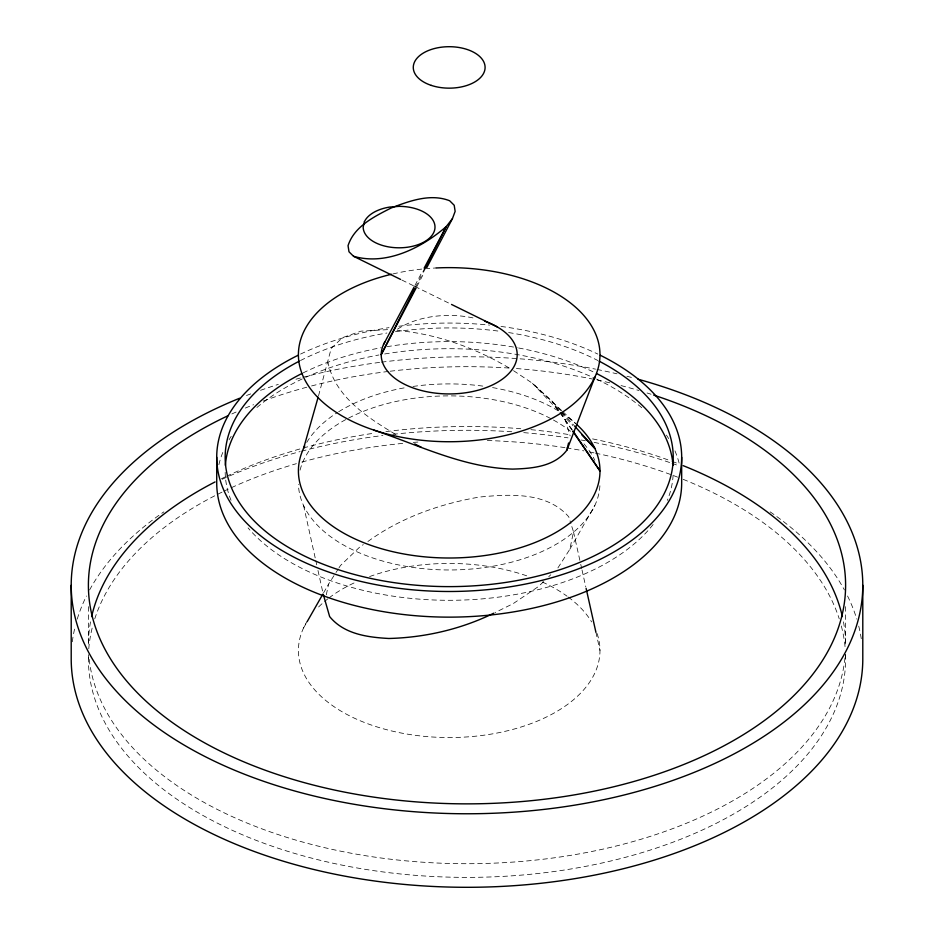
<?xml version="1.0" encoding="UTF-8"?>
<svg xmlns="http://www.w3.org/2000/svg" width="934" height="934" viewBox="0 0 934 934"><rect width="100%" height="100%" fill="white"/><g stroke="black" fill="none" stroke-linecap="round" stroke-linejoin="round"><path stroke-width="0.7" stroke-dasharray="4.67 3.5" d="M326.305 594.841L328.57 584.112L335.271 573.639M557.902 567.919L569.822 549.297L573.511 531.866L571.339 525.025M318.552 395.747L331.231 348.335L342.474 337.653L360.979 331.161L388.381 329.597M415.373 287.38L422.612 273.148M416.821 286.656L424.164 272.623M414.894 285.535L421.503 273.102M303.562 627.963L307.134 621.694M323.573 592.88L328.57 584.112M569.822 549.297L594.841 505.457M336.018 572.484L338.26 568.993M338.995 567.825L340.49 565.502L359.812 546.962L363.279 544.615M543.67 581.567L538.579 586.447L513.163 603.644L495.043 612.576M548.748 576.698L550.78 574.749M367.903 541.498C400.604 517.658 439.716 503.94 479.352 497.063C509.579 494.168 546.74 491.669 568.736 516.806L570.908 523.659M397.032 330.473C437.871 333.905 477.484 348.756 512.381 369.899M401.877 280.048L413.634 285.827M414.941 286.469L450.223 303.807M395.479 434.31C367.494 417.545 335.108 396.74 328.021 362.485M513.548 370.681L532.193 383.092L552.169 401.246L560.89 410.902M561.801 410.68L532.193 383.092L572.962 425.612M562.852 411.661L575.542 423.487M561.859 411.964L573.499 424.83M572.414 430.084L552.169 401.246L571.947 430.095M565.117 419.273L570.149 435.921M573.511 531.866L580.446 562.933M580.761 564.346L581.707 568.584M582.022 569.997L585.793 586.937M595.88 632.131L599.978 650.484M303.562 505.457L315.47 559.151M315.785 560.563L316.731 564.801M317.98 570.464L323.001 593.067M845.609 606.645L845.609 645.114A378.609 218.591 0 0 0 842.993 619.44M845.609 654.687L845.609 658.797M88.391 606.645L88.391 645.114A378.609 218.591 0 0 1 91.007 619.44M88.391 654.687L88.391 658.797M72.303 641.775A395.794 228.503 0 0 1 75.269 626.13M77.242 619.067A395.794 228.503 0 0 1 86.442 596.009M89.606 589.938A395.794 228.503 0 0 1 163.859 511.867M222.082 479.294A395.794 228.503 0 0 1 300.118 451.589M301.507 451.215A395.794 228.503 0 0 1 382.893 435.501M392.91 434.322A395.794 228.503 0 0 1 512.101 431.777M523.752 432.64A395.794 228.503 0 0 1 568.047 437.859M581.076 439.984A395.794 228.503 0 0 1 585.431 440.755M594.117 442.389A395.794 228.503 0 0 1 670.6 462.844M672.025 463.334A395.794 228.503 0 0 1 679.1 465.868M770.141 511.867A395.794 228.503 0 0 1 844.394 589.938M847.558 596.009A395.794 228.503 0 0 1 856.758 619.067M858.731 626.13A395.794 228.503 0 0 1 861.697 641.775M845.539 654.536A378.609 218.591 0 0 1 467 877.376A378.609 218.591 0 0 1 88.461 654.536M88.777 648.838A378.609 218.591 0 0 1 92.676 625.99M94.743 618.903A378.609 218.591 0 0 1 222.712 491.798M223.997 491.167A378.609 218.591 0 0 1 296.382 463.661M301.845 462.096A378.609 218.591 0 0 1 404.539 443.195M413.225 442.424A378.609 218.591 0 0 1 419.039 441.969M487.291 440.521A378.609 218.591 0 0 1 564.988 447.655M566.448 447.876A378.609 218.591 0 0 1 583.89 450.877M589.681 451.998A378.609 218.591 0 0 1 594.012 452.873M595.448 453.165A378.609 218.591 0 0 1 677.605 477.146M683.174 479.34A378.609 218.591 0 0 1 839.257 618.903M841.324 625.99A378.609 218.591 0 0 1 845.223 648.838M246.506 395.502A395.794 228.503 0 0 1 250.697 393.903M260.551 390.307A395.794 228.503 0 0 1 278.332 384.388M295.961 379.204A395.794 228.503 0 0 1 301.507 377.698M302.896 377.324A395.794 228.503 0 0 1 380.045 362.345M381.469 362.159A395.794 228.503 0 0 1 595.565 369.152M597.001 369.444A395.794 228.503 0 0 1 617.047 373.822M626.912 376.239A395.794 228.503 0 0 1 632.493 377.698M231.854 413.949A378.609 218.591 0 0 1 237.189 411.555M245.327 408.065A378.609 218.591 0 0 1 253.604 404.702M263.423 400.966A378.609 218.591 0 0 1 310.158 386.314M311.559 385.952A378.609 218.591 0 0 1 388.742 371.405M390.167 371.23A378.609 218.591 0 0 1 510.594 368.136M516.42 368.545A378.609 218.591 0 0 1 611.175 383.15M621.04 385.59A378.609 218.591 0 0 1 638.984 390.529M647.064 392.981A378.609 218.591 0 0 1 651.045 394.241M844.966 657.921A378.609 218.591 0 0 1 467 863.705A378.609 218.591 0 0 1 89.034 657.921M221.428 478.745A378.609 218.591 0 0 1 225.292 476.865M226.6 476.247A378.609 218.591 0 0 1 301.845 448.413M303.223 448.028A378.609 218.591 0 0 1 374.592 433.131M385.894 431.601A378.609 218.591 0 0 1 520.775 428.741M530.909 429.663A378.609 218.591 0 0 1 570.814 434.905M592.576 438.898A378.609 218.591 0 0 1 670.577 460.812M671.99 461.338A378.609 218.591 0 0 1 679.006 464.011M597.071 633.486A150.783 87.049 0 0 1 438.828 737.335A150.783 87.049 0 0 1 306.761 621.927M318.622 606.96A150.783 87.049 0 0 1 323.549 602.372M324.6 601.473A150.783 87.049 0 0 1 327.869 598.811M329.002 597.935A150.783 87.049 0 0 1 354.803 582.606M369.607 576.558A150.783 87.049 0 0 1 528.784 576.558M542.292 582.01A150.783 87.049 0 0 1 567.066 596.207M568.234 597.059A150.783 87.049 0 0 1 591.631 621.927M599.897 485.75A150.783 87.049 0 0 1 447.97 569.973A150.783 87.049 0 0 1 298.436 484.337M300.048 470.141A150.783 87.049 0 0 1 347.296 418.759M348.522 418.128A150.783 87.049 0 0 1 552.298 419.401M553.477 420.055A150.783 87.049 0 0 1 570.522 431.239M583.913 443.837A150.783 87.049 0 0 1 594.841 460.392M218.871 464.7A232.473 134.216 0 0 1 224.032 449.534M229.04 439.821A232.473 134.216 0 0 1 231.223 436.26M256.932 407.469A232.473 134.216 0 0 1 304.414 377.908M305.71 377.324A232.473 134.216 0 0 1 378.865 354.99M384.668 353.974A232.473 134.216 0 0 1 595.262 378.503M596.546 379.111A232.473 134.216 0 0 1 643.584 409.302M666.397 435.081A232.473 134.216 0 0 1 668.651 438.63M674.955 450.888A232.473 134.216 0 0 1 679.52 464.7M397.51 329.188A67.995 39.251 0 0 1 475.219 318.412M306.761 442.401A150.783 87.049 0 0 1 337.431 412.524M338.692 411.731A150.783 87.049 0 0 1 405.823 387.587M412.98 386.454A150.783 87.049 0 0 1 483.999 386.256M492.568 387.587A150.783 87.049 0 0 1 575.881 423.744M300.573 354.068A232.473 134.216 0 0 1 389.023 327.636M398.818 326.246A232.473 134.216 0 0 1 489.614 325.102M500.986 326.433A232.473 134.216 0 0 1 597.818 354.068M392.91 273.931A150.783 87.049 0 0 1 436.085 267.965M673.11 475.161A224.032 129.347 0 0 1 667.355 500.355M653.123 524.499A224.032 129.347 0 0 1 452.465 600.282A224.032 129.347 0 0 1 248.059 527.908M231.037 500.355A224.032 129.347 0 0 1 225.176 472.347M303.025 372.935A224.032 129.347 0 0 1 381.177 347.717M386.909 346.712A224.032 129.347 0 0 1 517.214 347.717M518.65 347.985A224.032 129.347 0 0 1 594.094 372.304M300.491 360.536A224.032 129.347 0 0 1 386.909 333.029M395.432 331.71A224.032 129.347 0 0 1 500.122 331.325M508.61 332.562A224.032 129.347 0 0 1 597.9 360.536"/><path stroke-width="1.4" d="M373.81 430.072C419.354 445.343 463.743 467.747 512.684 469.101C532.03 468.494 554.317 466.848 566.95 450.071L568.549 442.996M303.562 448.425L318.155 397.137M426.838 267.533L452.441 218.626L455.138 211.364L454.204 205.27L449.674 200.763C430.411 193.198 409.267 201.02 391.031 208.06C374.254 216.583 354.161 226.448 348.043 245.689L348.989 251.771L353.519 256.278L400.569 279.406M566.95 450.071L594.841 377.219M414.719 288.676L381.2 354.687L416.144 287.941M423.265 271.852L446.265 226.553L452.441 218.626M383.524 344.529L414.206 286.82M424.153 268.128L446.265 226.553C421.806 247.825 386.302 265.851 353.519 256.278M307.134 621.694L322.86 594.141M493.747 613.206C461.198 629.154 425.063 637.572 388.848 638.482C367.587 637.303 343.992 634.186 329.655 616.603L323.316 594.479M451.531 304.449L497.273 326.923M414.754 443.965L421.176 447.176M581.905 434.94L594.841 448.425L574.468 425.904M572.775 431.298L599.978 470.958L573.219 431.286M586.108 588.35L595.88 632.131M862.794 585.268L862.794 658.797A395.794 228.503 0 0 1 467 887.3A395.794 228.503 0 0 1 71.206 658.797L71.206 585.268M681.668 457.275L681.668 482.925A232.473 134.216 0 0 1 449.196 617.14A232.473 134.216 0 0 1 216.723 482.925L216.723 457.275M638.039 379.204A395.794 228.503 0 0 1 789.697 717.569A395.794 228.503 0 0 1 186.38 746.406A395.794 228.503 0 0 1 239.594 398.246M653.683 395.105A378.609 218.591 0 0 1 770.795 715.724A378.609 218.591 0 0 1 205.235 743.195A378.609 218.591 0 0 1 227.908 415.782M91.625 616.58A378.609 218.591 0 0 1 215.077 481.932M683.174 465.657A378.609 218.591 0 0 1 842.375 616.58M484.571 321.156A67.995 39.251 0 0 1 509.695 372.596A67.995 39.251 0 0 1 422.693 390.832A67.995 39.251 0 0 1 384.808 342.077M576.885 424.655A150.783 87.049 0 0 1 469.498 557.213A150.783 87.049 0 0 1 304.741 446.008M600.352 355.294A232.473 134.216 0 0 1 617.783 549.694A232.473 134.216 0 0 1 280.62 549.694A232.473 134.216 0 0 1 298.039 355.294M436.085 267.965A150.783 87.049 0 0 1 591.607 383.279A150.783 87.049 0 0 1 345.72 418A150.783 87.049 0 0 1 391.498 274.257M225.374 465.354A224.032 129.347 0 0 1 301.752 373.577M596.639 373.577A224.032 129.347 0 0 1 673.017 465.354M599.149 361.178A224.032 129.347 0 0 1 610.334 547.137A224.032 129.347 0 0 1 288.057 547.137A224.032 129.347 0 0 1 299.242 361.178M364.412 221.708L363.186 227.079A35.901 20.723 0 0 0 399.087 247.802A35.901 20.723 0 0 0 434.999 227.079A35.901 20.723 0 0 0 399.087 206.356L389.793 207.056A35.901 20.723 0 0 0 364.412 221.708M431.239 85.379A35.901 20.723 0 0 0 485.096 67.423A35.901 20.723 0 0 0 431.239 49.479A35.901 20.723 0 0 0 431.239 85.379"/></g></svg>
